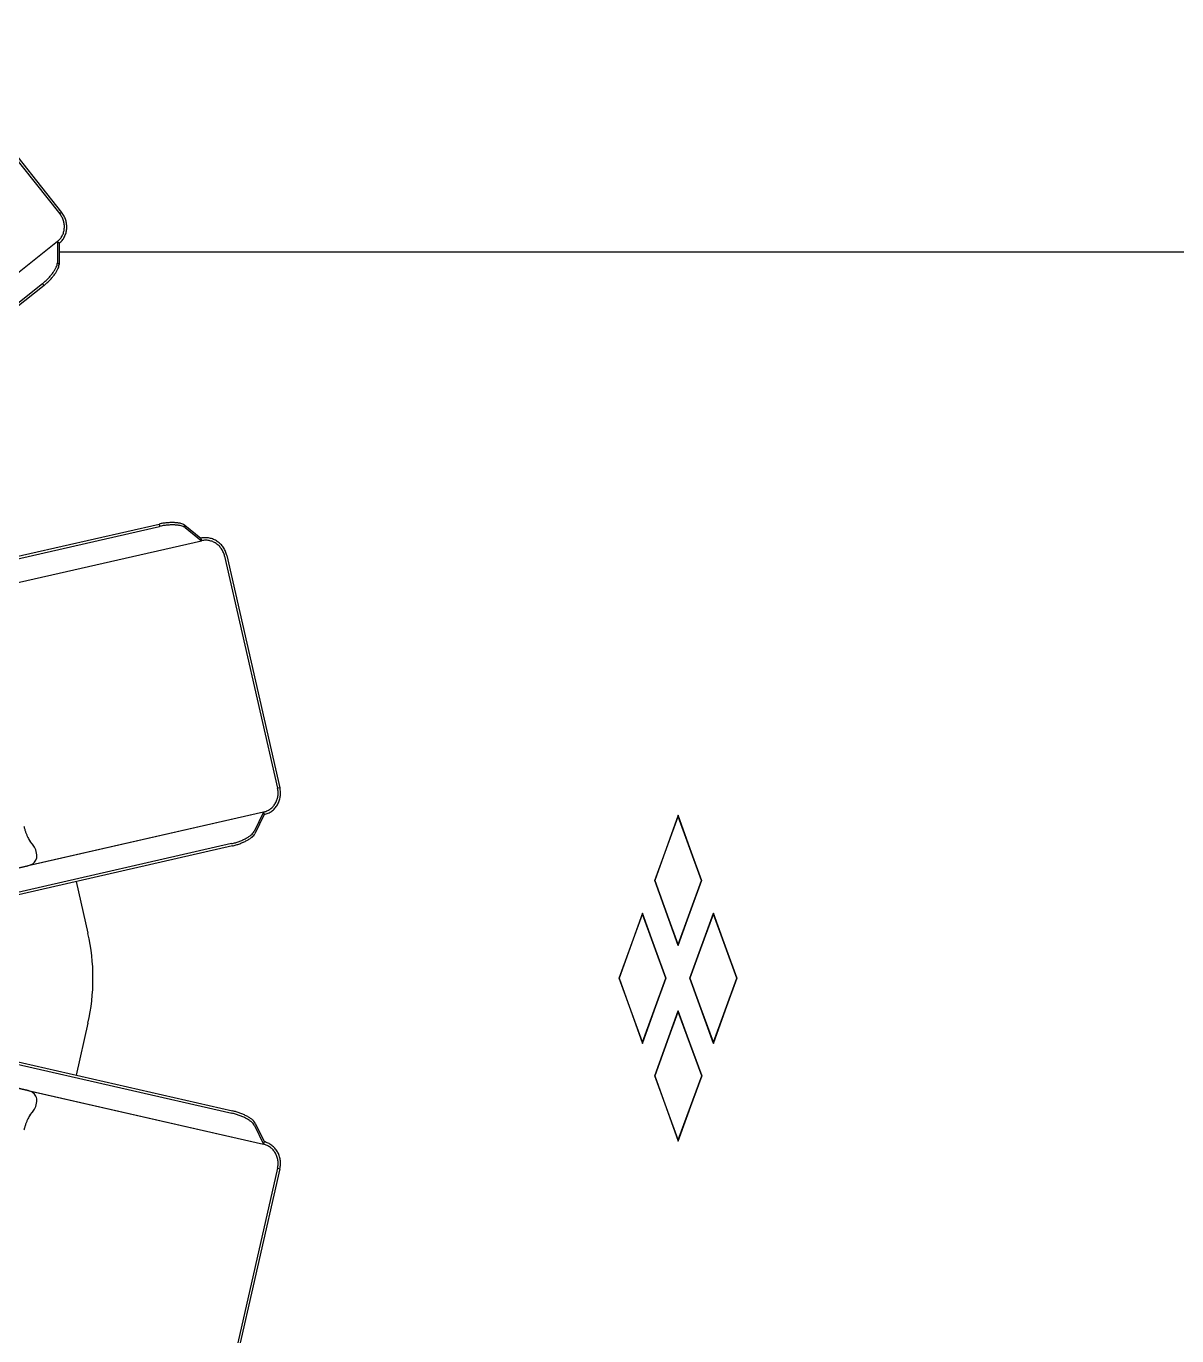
# Model space of a CAD drawing. Header units: millimetres. Extents: x -187347 to 135007, y -6415 to 292048.
# Drawn here: x -40676 to -40106, y 11176 to 11825 of the extents above; entities that cross this region are included whole.
import ezdxf

# ---------------------------------------------------------------- set-up
doc = ezdxf.new("R2010")
doc.units = ezdxf.units.MM
doc.header["$LTSCALE"] = 100
doc.layers.get('0').update_dxf_attribs({"lineweight": 18})
doc.layers.add('Layout Cabinplant', color=30, linetype='Continuous')

# ---------------------------------------------------------------- blocks, each defined once
blk = doc.blocks.new('CP_Giblet area_New')
at = {"color": 0, "linetype": 'Continuous'}
for p, q in [((-626.11, -2606.54), (-599.86, -2491.5)), ((-624.97, -2606.8), (-598.71, -2491.76)), ((-624.97, -2606.8), (-626.11, -2606.54)), ((-823.45, -2620.21), (-835.21, -2652.51)), ((-823.45, -2620.8), (-835.21, -2652.51)), ((-835.21, -2652.51), (-823.45, -2620.8)), ((-811.91, -2652.51), (-823.45, -2620.21)), ((-823.45, -2620.8), (-811.91, -2652.51)), ((-618.23, -2619.96), (-618.04, -2618.64)), ((-613.84, -2629.15), (-618.23, -2619.96)), ((-613.46, -2628.04), (-618.04, -2618.64)), ((-501.12, -2645.33), (-618.04, -2618.64)), ((-469.26, -2652.6), (-618.04, -2618.64)), ((-492.71, -2660.31), (-602.62, -2635.22)), ((-492.32, -2659.19), (-602.24, -2634.11)), ((-503.46, -2634.54), (-504.47, -2636.03)), ((-502.41, -2633.2), (-503.46, -2634.54)), ((-505.14, -2637.38), (-505.69, -2639.78)), ((-505.69, -2639.78), (-505.61, -2641.26)), ((-505.61, -2641.26), (-505.49, -2641.77)), ((-505.49, -2641.77), (-505.19, -2642.5)), ((-504.47, -2636.03), (-505.14, -2637.38)), ((-505.19, -2642.5), (-504.51, -2643.43)), ((-504.51, -2643.43), (-503.11, -2644.58)), ((-503.11, -2644.58), (-501.12, -2645.33)), ((-501.34, -2645.25), (-459.25, -2654.85)), ((-459.25, -2654.85), (-501.34, -2645.25)), ((-835.21, -2652.51), (-823.45, -2684.23)), ((-823.45, -2684.23), (-835.21, -2652.51)), ((-835.21, -2652.51), (-823.45, -2684.81)), ((-811.91, -2652.51), (-823.45, -2684.23)), ((-823.45, -2684.81), (-811.91, -2652.51)), ((-811.91, -2652.51), (-823.45, -2684.81)), ((-530.96, -2678.71), (-525.07, -2652.92)), ((-841.09, -2668.66), (-852.63, -2700.96)), ((-852.63, -2700.96), (-841.09, -2669.25)), ((-841.09, -2669.25), (-852.63, -2700.96)), ((-829.33, -2700.96), (-841.09, -2668.66)), ((-841.09, -2668.66), (-829.33, -2700.96)), ((-841.09, -2669.25), (-829.33, -2700.96)), ((-805.82, -2668.66), (-817.36, -2700.96)), ((-817.36, -2700.96), (-805.82, -2669.25)), ((-805.82, -2669.25), (-817.36, -2700.96)), ((-794.28, -2700.96), (-805.82, -2668.66)), ((-805.82, -2669.25), (-794.28, -2700.96)), ((-852.63, -2700.96), (-841.09, -2732.68)), ((-852.63, -2700.96), (-841.09, -2733.26)), ((-841.09, -2732.68), (-852.63, -2700.96)), ((-829.33, -2700.96), (-841.09, -2732.68)), ((-841.09, -2733.26), (-829.33, -2700.96)), ((-829.33, -2700.96), (-841.09, -2733.26)), ((-817.36, -2700.96), (-805.82, -2733.26)), ((-817.36, -2700.96), (-805.82, -2732.68)), ((-805.82, -2732.68), (-817.36, -2700.96)), ((-805.82, -2733.26), (-794.28, -2700.96)), ((-794.28, -2700.96), (-805.82, -2732.68)), ((-823.45, -2717.11), (-835, -2749.41)), ((-835, -2749.41), (-823.45, -2717.7)), ((-823.45, -2717.7), (-835, -2749.41)), ((-811.91, -2749.41), (-823.45, -2717.11)), ((-823.45, -2717.11), (-811.91, -2749.41)), ((-823.45, -2717.7), (-811.91, -2749.41)), ((-525.1, -2748.86), (-530.96, -2723.22)), ((-602.54, -2766.54), (-492.94, -2741.52)), ((-602.15, -2767.66), (-492.56, -2742.64)), ((-835, -2749.41), (-823.45, -2781.71)), ((-823.45, -2781.13), (-835, -2749.41)), ((-835, -2749.41), (-823.45, -2781.13)), ((-823.45, -2781.71), (-811.91, -2749.41)), ((-811.91, -2749.41), (-823.45, -2781.13)), ((-617.94, -2783.26), (-469.23, -2749.32)), ((-469.23, -2749.32), (-501.12, -2756.6)), ((-617.94, -2783.26), (-501.12, -2756.6)), ((-504.51, -2758.49), (-505.18, -2759.41)), ((-503.71, -2757.64), (-504.51, -2758.49)), ((-501.12, -2756.6), (-503.71, -2757.64)), ((-503.01, -2757.29), (-503.71, -2757.64)), ((-505.6, -2760.65), (-505.69, -2762.13)), ((-505.69, -2762.13), (-505.15, -2764.53)), ((-505.18, -2759.41), (-505.6, -2760.65)), ((-505.15, -2764.53), (-504.83, -2765.22)), ((-504.83, -2765.22), (-504.48, -2765.88)), ((-504.48, -2765.88), (-503.46, -2767.39)), ((-503.46, -2767.39), (-502.41, -2768.73)), ((-618.31, -2782.07), (-613.76, -2772.61)), ((-617.94, -2783.26), (-613.38, -2773.73)), ((-617.94, -2783.26), (-618.31, -2782.07)), ((-626.11, -2795.39), (-624.97, -2795.13)), ((-599.86, -2910.43), (-626.11, -2795.39)), ((-598.71, -2910.17), (-624.97, -2795.13)), ((-438.56, -2883.87), (-587.33, -2917.83)), ((-456.47, -2899.81), (-566.38, -2924.9)), ((-456.33, -2900.99), (-566.24, -2926.07)), ((-586.93, -2919.1), (-587.33, -2917.83)), ((-579.13, -2924.3), (-587.33, -2917.83)), ((-587.33, -2917.83), (-586.93, -2919.1)), ((-578.99, -2925.47), (-586.93, -2919.1)), ((-579.13, -2924.3), (-578.99, -2925.47)), ((-566.24, -2926.07), (-566.38, -2924.9)), ((-515.85, -3066.13), (-396.56, -2971)), ((-509.19, -3044.35), (-421.31, -2974.26)), ((-508.37, -3045.19), (-420.48, -2975.1)), ((-508.37, -3045.19), (-509.19, -3044.35)), ((-516.71, -3065.22), (-516.68, -3054.69)), ((-516.68, -3054.69), (-515.85, -3055.53)), ((-515.85, -3066.13), (-515.85, -3055.53)), ((-516.65, -3060.96), (-1261.45, -3060.96)), ((-515.85, -3066.13), (-516.71, -3065.22)), ((-517.92, -3080.57), (-517, -3079.84)), ((-444.35, -3172.83), (-517.92, -3080.57)), ((-443.43, -3172.09), (-517, -3079.84))]:
    blk.add_line(p, q, dxfattribs=at)
at = {"color": 0, "linetype": 'Continuous', "const_width": 0.5}
blk.add_lwpolyline([(-516.65, -3060.96), (-1261.45, -3060.96)], dxfattribs=at)
at = {"color": 0, "linetype": 'Continuous'}
blk.add_arc((-433.47, -2700.96), 100, 167.14285, 192.85715, dxfattribs=at)
for points in [[(-626.11, -2606.54), (-626.41, -2608.72), (-626.29, -2610.92), (-626.08, -2611.99), (-625.77, -2613.03), (-625.37, -2614.03), (-624.87, -2614.99), (-624.28, -2615.88), (-623.62, -2616.71), (-622.88, -2617.46), (-622.07, -2618.13), (-620.23, -2619.22), (-618.23, -2619.96)], [(-624.97, -2606.8), (-625.23, -2608.74), (-625.12, -2610.69), (-624.94, -2611.64), (-624.66, -2612.57), (-624.3, -2613.46), (-623.86, -2614.31), (-623.34, -2615.1), (-622.75, -2615.84), (-622.09, -2616.51), (-621.37, -2617.1), (-619.78, -2618.05), (-618.04, -2618.64)], [(-613.46, -2628.04), (-612.83, -2628.94), (-612.03, -2629.71), (-611.44, -2630.16), (-610.84, -2630.58), (-610.12, -2631.03), (-609.39, -2631.45), (-608.57, -2631.87), (-607.74, -2632.26), (-606.85, -2632.64), (-605.95, -2632.99), (-604.11, -2633.61), (-602.24, -2634.11)], [(-502.41, -2633.2), (-501.74, -2632.24), (-501.18, -2631.21), (-500.88, -2630.6), (-500.6, -2629.97), (-500.33, -2629.29), (-500.08, -2628.61), (-499.61, -2627.13), (-499.23, -2625.63)], [(-613.84, -2629.15), (-613.21, -2630.06), (-612.41, -2630.82), (-611.82, -2631.28), (-611.22, -2631.7), (-610.5, -2632.15), (-609.77, -2632.56), (-608.95, -2632.98), (-608.12, -2633.38), (-607.23, -2633.76), (-606.33, -2634.11), (-604.49, -2634.73), (-602.62, -2635.22)], [(-602.54, -2766.54), (-604.41, -2767.03), (-606.25, -2767.65), (-607.15, -2768), (-608.04, -2768.39), (-608.87, -2768.78), (-609.69, -2769.2), (-610.42, -2769.61), (-611.14, -2770.06), (-611.74, -2770.48), (-612.33, -2770.94), (-613.13, -2771.7), (-613.76, -2772.61)], [(-602.15, -2767.66), (-604.03, -2768.15), (-605.87, -2768.77), (-606.77, -2769.12), (-607.66, -2769.5), (-608.49, -2769.89), (-609.31, -2770.32), (-610.04, -2770.73), (-610.75, -2771.18), (-611.36, -2771.6), (-611.94, -2772.06), (-612.75, -2772.82), (-613.38, -2773.73)], [(-499.23, -2776.3), (-499.61, -2774.8), (-500.08, -2773.32), (-500.33, -2772.64), (-500.6, -2771.96), (-500.88, -2771.33), (-501.18, -2770.71), (-501.74, -2769.69), (-502.41, -2768.73)], [(-618.31, -2782.07), (-620.28, -2782.74), (-622.07, -2783.8), (-622.88, -2784.47), (-623.62, -2785.22), (-624.28, -2786.05), (-624.87, -2786.94), (-625.37, -2787.9), (-625.77, -2788.9), (-626.08, -2789.94), (-626.29, -2791.01), (-626.41, -2793.21), (-626.11, -2795.39)], [(-617.94, -2783.26), (-619.71, -2783.85), (-621.31, -2784.78), (-622.04, -2785.38), (-622.71, -2786.04), (-623.31, -2786.78), (-623.83, -2787.58), (-624.28, -2788.43), (-624.65, -2789.32), (-624.93, -2790.25), (-625.12, -2791.21), (-625.23, -2793.17), (-624.97, -2795.13)], [(-599.86, -2910.43), (-599.18, -2912.51), (-598.12, -2914.44), (-597.47, -2915.31), (-596.74, -2916.11), (-595.95, -2916.84), (-595.09, -2917.48), (-594.18, -2918.03), (-593.23, -2918.49), (-592.24, -2918.85), (-591.22, -2919.1), (-589.08, -2919.3), (-586.93, -2919.1)], [(-598.71, -2910.17), (-598.1, -2912.02), (-597.16, -2913.74), (-596.58, -2914.51), (-595.93, -2915.23), (-595.22, -2915.88), (-594.46, -2916.45), (-593.65, -2916.94), (-592.79, -2917.34), (-591.91, -2917.66), (-591, -2917.88), (-589.16, -2918.05), (-587.33, -2917.83)], [(-579.13, -2924.3), (-578.15, -2924.8), (-577.11, -2925.18), (-576.39, -2925.35), (-575.66, -2925.46), (-574.82, -2925.55), (-573.98, -2925.61), (-573.06, -2925.63), (-572.14, -2925.62), (-571.18, -2925.58), (-570.21, -2925.51), (-568.29, -2925.27), (-566.38, -2924.9)], [(-578.99, -2925.47), (-578.01, -2925.97), (-576.97, -2926.36), (-576.25, -2926.52), (-575.52, -2926.63), (-574.68, -2926.72), (-573.84, -2926.78), (-572.92, -2926.81), (-572, -2926.8), (-571.04, -2926.75), (-570.07, -2926.68), (-568.15, -2926.44), (-566.24, -2926.07)], [(-509.19, -3044.35), (-510.67, -3045.61), (-512.06, -3046.96), (-512.72, -3047.67), (-513.35, -3048.4), (-513.93, -3049.11), (-514.49, -3049.85), (-514.97, -3050.54), (-515.42, -3051.25), (-515.78, -3051.9), (-516.11, -3052.56), (-516.5, -3053.6), (-516.68, -3054.69)], [(-508.37, -3045.19), (-509.84, -3046.45), (-511.23, -3047.81), (-511.89, -3048.51), (-512.52, -3049.24), (-513.1, -3049.95), (-513.66, -3050.69), (-514.14, -3051.38), (-514.59, -3052.09), (-514.95, -3052.74), (-515.28, -3053.4), (-515.67, -3054.44), (-515.85, -3055.53)], [(-516.71, -3065.22), (-518.18, -3066.68), (-519.32, -3068.41), (-519.75, -3069.37), (-520.09, -3070.36), (-520.33, -3071.39), (-520.46, -3072.45), (-520.49, -3073.52), (-520.42, -3074.59), (-520.25, -3075.66), (-519.97, -3076.72), (-519.13, -3078.74), (-517.92, -3080.57)], [(-515.85, -3066.13), (-517.18, -3067.43), (-518.21, -3068.97), (-518.61, -3069.82), (-518.91, -3070.7), (-519.13, -3071.63), (-519.26, -3072.57), (-519.29, -3073.53), (-519.23, -3074.49), (-519.08, -3075.45), (-518.83, -3076.39), (-518.08, -3078.2), (-517, -3079.84)]]:
    blk.add_spline(points, degree=3, dxfattribs=at)

msp = doc.modelspace()

# ---------------------------------------------------------------- block references
at = {"layer": 'Layout Cabinplant', "rotation": 180}
msp.add_blockref('CP_Giblet area_New', (-41176.61, 8652.23, 0), dxfattribs=at)

doc.saveas('drawing.dxf')
